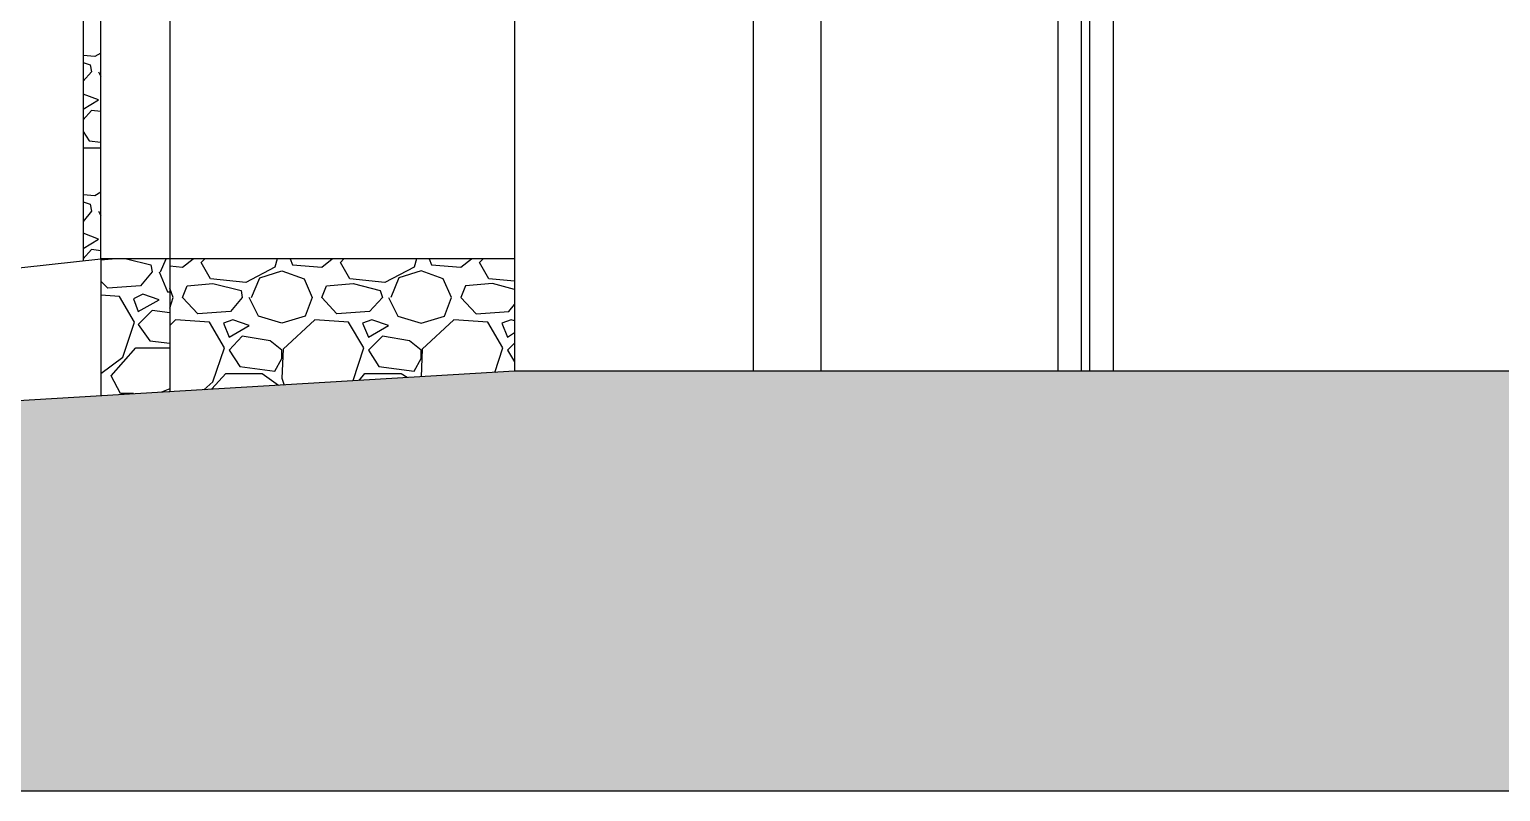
# Model space of a CAD drawing. Header units: millimetres. Extents: x -83523 to -66579, y -10485 to -2954.
# Drawn here: x -77650 to -72279, y -9230 to -6448 of the extents above; entities that cross this region are included whole.
import ezdxf

# ---------------------------------------------------------------- set-up
doc = ezdxf.new("R2010")
doc.units = ezdxf.units.MM
for name, color, linetype, lineweight in [('A-ALV-___-___-EXI', 250, 'Continuous', 35), ('A-BAS-___-___-EXI', 250, 'Continuous', 25), ('A-CDA-___-___-EXI', 250, 'Continuous', 25), ('A-PIL-___-___-EXI', 250, 'Continuous', 25), ('A-PIS-___-___-EXI', 250, 'Continuous', 25), ('A-POR-___-___-EXI', 250, 'Continuous', 25)]:
    doc.layers.add(name, color=color, linetype=linetype, lineweight=lineweight)

msp = doc.modelspace()

# ---------------------------------------------------------------- hatches: boundary and pattern name
at = {"layer": 'A-BAS-___-___-EXI', "true_color": 0xcb9898}
msp.add_hatch(color=253, dxfattribs=at).paths.add_polyline_path([(-66578.6, -9226.9), (-66578.6, -8826.9), (-69592, -8826.9), (-69592, -7695.9), (-75879, -7695.9), (-80522.7, -7973.3), (-82520.2, -7973.3), (-82520.2, -8173.9), (-83523.2, -8173.9), (-83523.2, -9226.9)])

# ---------------------------------------------------------------- linework, layer by layer
at = {"layer": 'A-ALV-___-___-EXI', "lineweight": 25}
for p, q in [((-77398.4, -6603.2), (-77389.9, -6620.3)), ((-77389.9, -6603.2), (-77389.9, -6594.7)), ((-77453.9, -6880.7), (-77389.9, -6880.7)), ((-77398.4, -7111.1), (-77389.9, -7128.2)), ((-77389.9, -7111.1), (-77389.9, -7106.9)), ((-77334.4, -7286.1), (-77389.9, -7290.4)), ((-77172.2, -7333.1), (-77150.9, -7286.1)), ((-77138.1, -7759.9), (-77168, -7772.7)), ((-77140.9, -7771.3), (-77138.1, -7768.4))]:
    msp.add_line(p, q, dxfattribs=at)
for points in [[(-77389.9, -6534.9), (-77411.2, -6547.7), (-77453.9, -6543.5)], [(-77453.9, -6569.1), (-77428.3, -6577.6), (-77424, -6603.2), (-77453.9, -6637.4)], [(-77453.9, -6739.8), (-77398.4, -6705.7), (-77453.9, -6684.3)], [(-77389.9, -6748.3), (-77424, -6744.1), (-77453.9, -6778.2)], [(-77453.9, -6820.9), (-77432.6, -6855), (-77389.9, -6859.3)], [(-77389.9, -7042.8), (-77411.2, -7055.6), (-77453.9, -7051.4)], [(-77453.9, -7077), (-77428.3, -7085.5), (-77424, -7111.1), (-77453.9, -7149.5)], [(-77453.9, -7247.7), (-77398.4, -7213.6), (-77453.9, -7192.2)], [(-77389.9, -7256.3), (-77424, -7252), (-77453.9, -7286.1)], [(-75879, -7286.1), (-77389.9, -7286.1), (-77389.9, -7785.5)], [(-77296, -7286.1), (-77206.4, -7307.5), (-77202.1, -7333.1), (-77244.8, -7384.3), (-77364.3, -7392.8), (-77389.9, -7367.2)], [(-77138.1, -7311.7), (-77091.1, -7316), (-77052.7, -7286.1)], [(-76745.4, -7286.1), (-76753.9, -7316), (-76860.6, -7371.5), (-76988.7, -7358.7), (-77022.8, -7298.9), (-77010, -7286.1)], [(-76698.5, -7286.1), (-76689.9, -7307.5), (-76583.2, -7316), (-76544.8, -7286.1)], [(-76237.5, -7286.1), (-76246, -7316), (-76352.7, -7371.5), (-76480.8, -7358.7), (-76514.9, -7298.9), (-76502.1, -7286.1)], [(-76190.5, -7286.1), (-76182, -7307.5), (-76075.3, -7316), (-76036.9, -7286.1)], [(-75879, -7367.2), (-75972.9, -7358.7), (-76007, -7298.9), (-75994.2, -7286.1)], [(-77176.5, -7333.1), (-77146.6, -7405.6), (-77138.1, -7405.6)], [(-76839.3, -7427), (-76809.4, -7354.4), (-76728.3, -7328.8), (-76647.2, -7358.7), (-76617.4, -7427), (-76643, -7495.3), (-76728.3, -7520.9), (-76813.7, -7495.3), (-76847.8, -7427)], [(-76339.9, -7427), (-76305.8, -7495.3), (-76220.4, -7520.9), (-76135.1, -7495.3), (-76109.4, -7427), (-76139.3, -7358.7), (-76220.4, -7328.8), (-76301.5, -7354.4), (-76331.4, -7427)], [(-77138.1, -7465.4), (-77125.3, -7427), (-77138.1, -7392.8)], [(-75879, -7397.1), (-75960.1, -7375.8), (-76058.2, -7384.3), (-76075.3, -7427), (-76019.8, -7486.7), (-75900.3, -7478.2), (-75879, -7452.6)], [(-77389.9, -7704.4), (-77308.8, -7644.7), (-77266.1, -7516.6), (-77321.6, -7422.7), (-77389.9, -7418.4)], [(-77138.1, -7482.5), (-77202.1, -7473.9), (-77253.3, -7525.1), (-77210.6, -7584.9), (-77138.1, -7593.4)], [(-77013.7, -7763.7), (-76980.2, -7734.3), (-76937.5, -7610.5), (-76993, -7516.6), (-77116.7, -7508.1), (-77138.1, -7529.4)], [(-76468, -7730), (-76429.6, -7610.5), (-76485, -7516.6), (-76608.8, -7508.1), (-76724.1, -7614.8), (-76728.3, -7721.5), (-76720.1, -7746.1)], [(-75951.6, -7700.2), (-75921.7, -7610.5), (-75977.1, -7516.6), (-76100.9, -7508.1), (-76216.2, -7614.8), (-76220.4, -7716.3)], [(-75879, -7512.3), (-75891.8, -7508.1), (-75925.9, -7520.9), (-75904.6, -7572.1), (-75879, -7555)], [(-77270.4, -7777), (-77317.3, -7777), (-77351.5, -7712.9), (-77261.9, -7610.5), (-77138.1, -7610.5)], [(-75879, -7593.4), (-75904.6, -7619), (-75879, -7661.7)], [(-76984.4, -7759.9), (-76933.2, -7704.4), (-76800.9, -7704.4), (-76741.1, -7747.1)], [(-76446.4, -7729.8), (-76425.3, -7704.4), (-76293, -7704.4), (-76271.6, -7717.2)]]:
    msp.add_lwpolyline(points, dxfattribs=at)
for points in [[(-76980.2, -7375.8), (-76877.7, -7401.4), (-76873.5, -7427), (-76916.1, -7478.2), (-77035.6, -7486.7), (-77091.1, -7427), (-77074.1, -7384.3)], [(-76468, -7375.8), (-76369.8, -7401.4), (-76361.3, -7427), (-76408.2, -7478.2), (-76527.7, -7486.7), (-76583.2, -7427), (-76566.1, -7384.3)], [(-77270.4, -7431.2), (-77253.3, -7478.2), (-77176.5, -7435.5), (-77236.2, -7414.2)], [(-76941.7, -7520.9), (-76920.4, -7572.1), (-76847.8, -7529.4), (-76907.6, -7508.1)], [(-76433.8, -7520.9), (-76412.5, -7572.1), (-76339.9, -7529.4), (-76399.7, -7508.1)], [(-76771, -7584.9), (-76873.5, -7567.8), (-76920.4, -7619), (-76882, -7678.8), (-76753.9, -7695.9), (-76728.3, -7648.9), (-76728.3, -7619)], [(-76263.1, -7584.9), (-76361.3, -7567.8), (-76412.5, -7619), (-76374.1, -7678.8), (-76246, -7695.9), (-76220.4, -7648.9), (-76220.4, -7619)]]:
    msp.add_lwpolyline(points, close=True, dxfattribs=at)
at = {"layer": 'A-BAS-___-___-EXI', "lineweight": 25}
for p, q in [((-77385.6, -9230), (-77385.6, -9226.9)), ((-77334.4, -9226.9), (-77334.4, -9230)), ((-76894.8, -9230), (-76894.8, -9226.9)), ((-76843.6, -9226.9), (-76843.6, -9230)), ((-76399.7, -9230), (-76399.7, -9226.9)), ((-76348.5, -9226.9), (-76348.5, -9230)), ((-75908.8, -9230), (-75908.8, -9226.9)), ((-75857.6, -9226.9), (-75857.6, -9230)), ((-75413.7, -9230), (-75413.7, -9226.9)), ((-75362.5, -9226.9), (-75362.5, -9230)), ((-74922.9, -9230), (-74922.9, -9226.9)), ((-74871.7, -9226.9), (-74871.7, -9230)), ((-74427.8, -9230), (-74427.8, -9226.9)), ((-74376.6, -9226.9), (-74376.6, -9230)), ((-73937, -9230), (-73937, -9226.9)), ((-73885.7, -9226.9), (-73885.7, -9230)), ((-73441.9, -9230), (-73441.9, -9226.9)), ((-73390.6, -9226.9), (-73390.6, -9230)), ((-72951, -9230), (-72951, -9226.9)), ((-72899.8, -9226.9), (-72899.8, -9230)), ((-72481.5, -9230), (-72481.5, -9226.9)), ((-72430.3, -9226.9), (-72430.3, -9230))]:
    msp.add_line(p, q, dxfattribs=at)
at = {"layer": 'A-BAS-___-___-EXI'}
msp.add_lwpolyline([(-75879, -6385.5), (-75879, -7695.9), (-80522.7, -7973.3), (-82520.2, -7973.3), (-82520.2, -8173.9), (-83523.2, -8173.9), (-83523.2, -9226.9), (-66578.6, -9226.9), (-66578.6, -8826.9), (-69592, -8826.9), (-69592, -7695.9), (-75879, -7695.9)], dxfattribs=at)
at = {"layer": 'A-CDA-___-___-EXI', "lineweight": 25}
for p, q in [((-75008.3, -4541.7), (-75008.3, -7695.9)), ((-74760.7, -4541.7), (-74760.7, -7695.9))]:
    msp.add_line(p, q, dxfattribs=at)
at = {"layer": 'A-PIL-___-___-EXI', "lineweight": 25}
for p, q in [((-77453.9, -5275.8), (-77453.9, -7290.4)), ((-77138.1, -5271.6), (-77138.1, -7771.1)), ((-77389.9, -7286.1), (-77389.9, -5322.8))]:
    msp.add_line(p, q, dxfattribs=at)
at = {"layer": 'A-PIS-___-___-EXI', "lineweight": 25}
msp.add_line((-80522.7, -7623.3), (-77389.9, -7286.1), dxfattribs=at)
at = {"layer": 'A-POR-___-___-EXI', "lineweight": 25}
for p, q in [((-73808.9, -7695.9), (-73808.9, -6065.4)), ((-73779, -7695.9), (-73779, -6065.4))]:
    msp.add_line(p, q, dxfattribs=at)
msp.add_lwpolyline([(-73894.3, -7695.9), (-73894.3, -6065.4), (-73693.7, -6065.4), (-73693.7, -7695.9)], dxfattribs=at)

doc.saveas('drawing.dxf')
